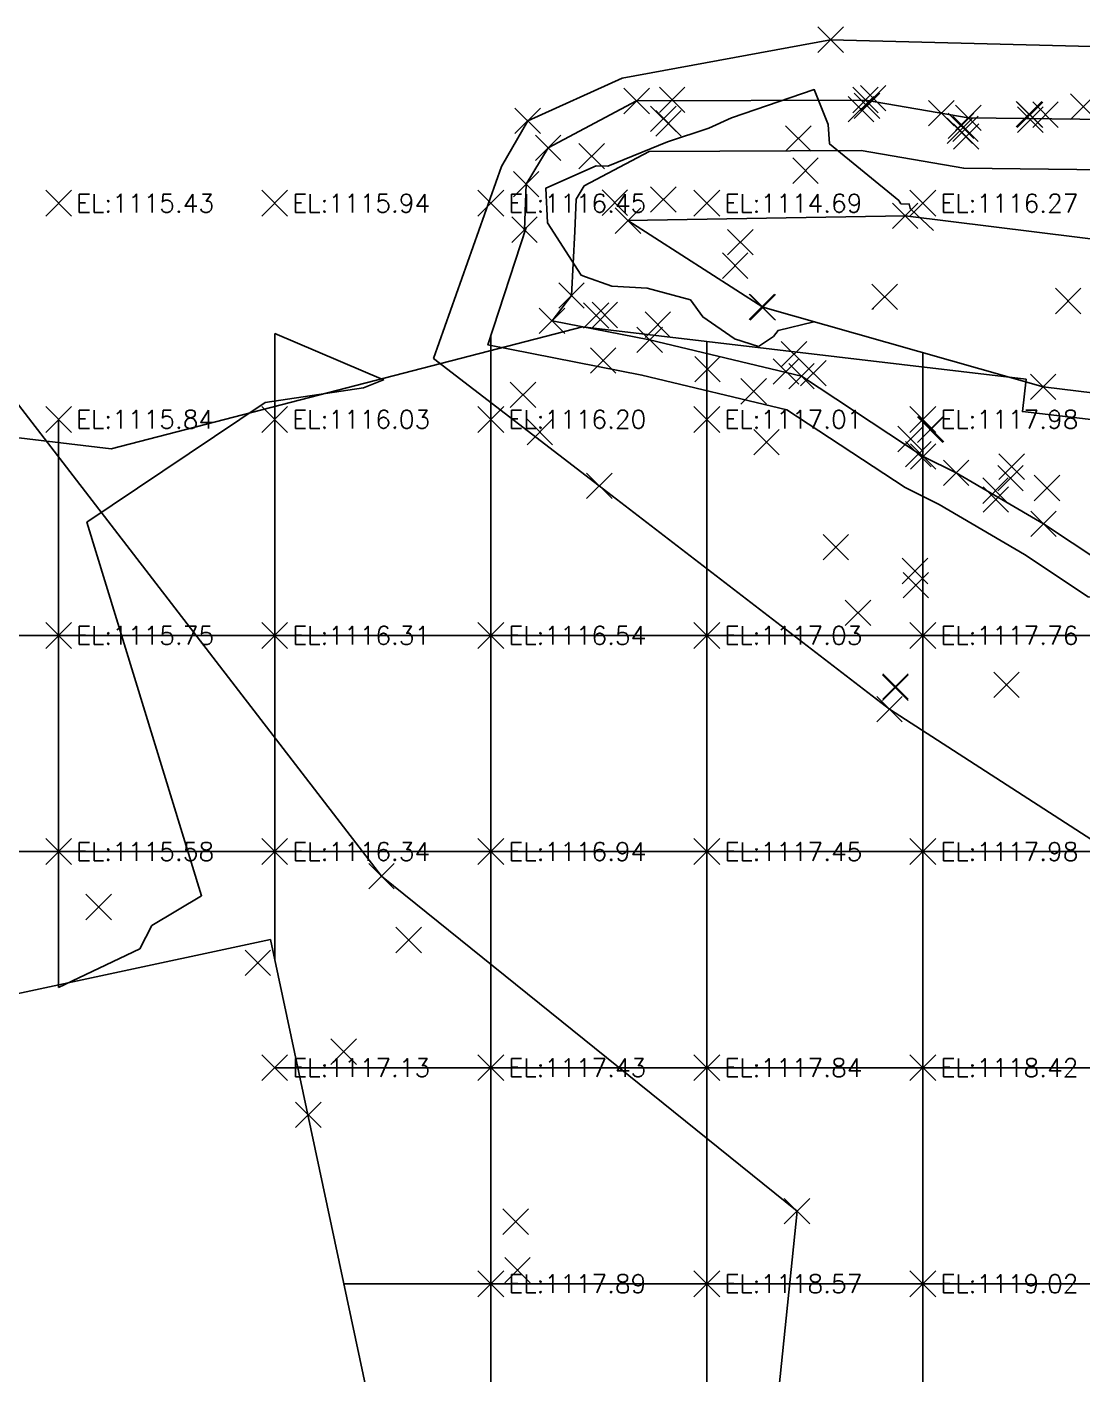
# Model space of a CAD drawing. Header units: metres. Extents: x -212 to 353850, y -37 to 356021.
# Drawn here: x 353760.73 to 353775.38, y 355968.8 to 355987.5 of the extents above; entities that cross this region are included whole.
import ezdxf

# ---------------------------------------------------------------- set-up
doc = ezdxf.new("R2010")
doc.units = ezdxf.units.M
for name, color, linetype in [('C-TOPO-MINR', 8, 'Continuous'), ('C-TOPO-TEXT', 7, 'Continuous'), ('Survey.td2', 7, 'Continuous'), ('V-NODE', 1, 'Continuous')]:
    doc.layers.add(name, color=color, linetype=linetype)
doc.styles.get("Standard").update_dxf_attribs({"font": 'simplex.shx'})

# ---------------------------------------------------------------- blocks, each defined once
blk = doc.blocks.new('*U1')
at = {"color": 0, "linetype": 'ByBlock', "lineweight": -2, "transparency": 16777216}
for p, q in [((-0.707, -0.707), (0.707, 0.707)), ((-0.707, 0.707), (0.707, -0.707))]:
    blk.add_line(p, q, dxfattribs=at)
blk = doc.blocks.new('*U170', base_point=(353771.418, 355971.0583, 1118.2901))
at = {"layer": 'V-NODE', "lineweight": -2, "xscale": 0.25, "yscale": 0.25, "zscale": 0.25}
blk.add_blockref('*U1', (353771.418, 355971.0583, 1118.2901), dxfattribs=at)
blk = doc.blocks.new('*U171', base_point=(353765.6467, 355975.7093, 1116.7254))
at = {"layer": 'V-NODE', "lineweight": -2, "xscale": 0.25, "yscale": 0.25, "zscale": 0.25}
blk.add_blockref('*U1', (353765.6467, 355975.7093, 1116.7254), dxfattribs=at)
blk = doc.blocks.new('*U172', base_point=(353768.672, 355981.1261, 1116.5108))
at = {"layer": 'V-NODE', "lineweight": -2, "xscale": 0.25, "yscale": 0.25, "zscale": 0.25}
blk.add_blockref('*U1', (353768.672, 355981.1261, 1116.5108), dxfattribs=at)
blk = doc.blocks.new('*U173', base_point=(353767.6127, 355982.3902, 1116.1234))
at = {"layer": 'V-NODE', "lineweight": -2, "xscale": 0.25, "yscale": 0.25, "zscale": 0.25}
blk.add_blockref('*U1', (353767.6127, 355982.3902, 1116.1234), dxfattribs=at)
blk = doc.blocks.new('*U174', base_point=(353767.6776, 355986.1936, 1116.2807))
at = {"layer": 'V-NODE', "lineweight": -2, "xscale": 0.25, "yscale": 0.25, "zscale": 0.25}
blk.add_blockref('*U1', (353767.6776, 355986.1936, 1116.2807), dxfattribs=at)
blk = doc.blocks.new('*U175', base_point=(353771.884, 355987.3201, 1117.0598))
at = {"layer": 'V-NODE', "lineweight": -2, "xscale": 0.25, "yscale": 0.25, "zscale": 0.25}
blk.add_blockref('*U1', (353771.884, 355987.3201, 1117.0598), dxfattribs=at)
blk = doc.blocks.new('*U411', base_point=(353774.8414, 355980.5993, 1119.0481))
at = {"layer": 'V-NODE', "lineweight": -2, "xscale": 0.25, "yscale": 0.25, "zscale": 0.25}
blk.add_blockref('*U1', (353774.8414, 355980.5993, 1119.0481), dxfattribs=at)
blk = doc.blocks.new('*U412', base_point=(353774.8893, 355981.0958, 1119.0347))
at = {"layer": 'V-NODE', "lineweight": -2, "xscale": 0.25, "yscale": 0.25, "zscale": 0.25}
blk.add_blockref('*U1', (353774.8893, 355981.0958, 1119.0347), dxfattribs=at)
blk = doc.blocks.new('*U413', base_point=(353774.3816, 355981.2337, 1118.6061))
at = {"layer": 'V-NODE', "lineweight": -2, "xscale": 0.25, "yscale": 0.25, "zscale": 0.25}
blk.add_blockref('*U1', (353774.3816, 355981.2337, 1118.6061), dxfattribs=at)
blk = doc.blocks.new('*U414', base_point=(353774.3966, 355981.3929, 1118.6002))
at = {"layer": 'V-NODE', "lineweight": -2, "xscale": 0.25, "yscale": 0.25, "zscale": 0.25}
blk.add_blockref('*U1', (353774.3966, 355981.3929, 1118.6002), dxfattribs=at)
blk = doc.blocks.new('*U415', base_point=(353774.1793, 355980.9361, 1118.4056))
at = {"layer": 'V-NODE', "lineweight": -2, "xscale": 0.25, "yscale": 0.25, "zscale": 0.25}
blk.add_blockref('*U1', (353774.1793, 355980.9361, 1118.4056), dxfattribs=at)
blk = doc.blocks.new('*U416', base_point=(353774.1727, 355981.0591, 1118.3007))
at = {"layer": 'V-NODE', "lineweight": -2, "xscale": 0.25, "yscale": 0.25, "zscale": 0.25}
blk.add_blockref('*U1', (353774.1727, 355981.0591, 1118.3007), dxfattribs=at)
blk = doc.blocks.new('*U417', base_point=(353773.6265, 355981.3085, 1118.344))
at = {"layer": 'V-NODE', "lineweight": -2, "xscale": 0.25, "yscale": 0.25, "zscale": 0.25}
blk.add_blockref('*U1', (353773.6265, 355981.3085, 1118.344), dxfattribs=at)
blk = doc.blocks.new('*U418', base_point=(353773.1698, 355981.535, 1118.3165))
at = {"layer": 'V-NODE', "lineweight": -2, "xscale": 0.25, "yscale": 0.25, "zscale": 0.25}
blk.add_blockref('*U1', (353773.1698, 355981.535, 1118.3165), dxfattribs=at)
blk = doc.blocks.new('*U419', base_point=(353773.2777, 355981.9123, 1118.3053))
at = {"layer": 'V-NODE', "lineweight": -2, "xscale": 0.25, "yscale": 0.25, "zscale": 0.25}
blk.add_blockref('*U1', (353773.2777, 355981.9123, 1118.3053), dxfattribs=at)
blk = doc.blocks.new('*U420', base_point=(353773.2651, 355981.906, 1118.2993))
at = {"layer": 'V-NODE', "lineweight": -2, "xscale": 0.25, "yscale": 0.25, "zscale": 0.25}
blk.add_blockref('*U1', (353773.2651, 355981.906, 1118.2993), dxfattribs=at)
blk = doc.blocks.new('*U421', base_point=(353773.1016, 355981.5656, 1118.3096))
at = {"layer": 'V-NODE', "lineweight": -2, "xscale": 0.25, "yscale": 0.25, "zscale": 0.25}
blk.add_blockref('*U1', (353773.1016, 355981.5656, 1118.3096), dxfattribs=at)
blk = doc.blocks.new('*U422', base_point=(353772.995, 355981.7756, 1117.7633))
at = {"layer": 'V-NODE', "lineweight": -2, "xscale": 0.25, "yscale": 0.25, "zscale": 0.25}
blk.add_blockref('*U1', (353772.995, 355981.7756, 1117.7633), dxfattribs=at)
blk = doc.blocks.new('*U423', base_point=(353771.6436, 355982.6899, 1117.7031))
at = {"layer": 'V-NODE', "lineweight": -2, "xscale": 0.25, "yscale": 0.25, "zscale": 0.25}
blk.add_blockref('*U1', (353771.6436, 355982.6899, 1117.7031), dxfattribs=at)
blk = doc.blocks.new('*U424', base_point=(353771.4788, 355982.6486, 1117.576))
at = {"layer": 'V-NODE', "lineweight": -2, "xscale": 0.25, "yscale": 0.25, "zscale": 0.25}
blk.add_blockref('*U1', (353771.4788, 355982.6486, 1117.576), dxfattribs=at)
blk = doc.blocks.new('*U425', base_point=(353771.2648, 355982.7142, 1117.2523))
at = {"layer": 'V-NODE', "lineweight": -2, "xscale": 0.25, "yscale": 0.25, "zscale": 0.25}
blk.add_blockref('*U1', (353771.2648, 355982.7142, 1117.2523), dxfattribs=at)
blk = doc.blocks.new('*U426', base_point=(353771.3754, 355982.955, 1117.0783))
at = {"layer": 'V-NODE', "lineweight": -2, "xscale": 0.25, "yscale": 0.25, "zscale": 0.25}
blk.add_blockref('*U1', (353771.3754, 355982.955, 1117.0783), dxfattribs=at)
blk = doc.blocks.new('*U427', base_point=(353769.3708, 355983.1537, 1116.8687))
at = {"layer": 'V-NODE', "lineweight": -2, "xscale": 0.25, "yscale": 0.25, "zscale": 0.25}
blk.add_blockref('*U1', (353769.3708, 355983.1537, 1116.8687), dxfattribs=at)
blk = doc.blocks.new('*U428', base_point=(353769.4858, 355983.3635, 1116.7873))
at = {"layer": 'V-NODE', "lineweight": -2, "xscale": 0.25, "yscale": 0.25, "zscale": 0.25}
blk.add_blockref('*U1', (353769.4858, 355983.3635, 1116.7873), dxfattribs=at)
blk = doc.blocks.new('*U429', base_point=(353768.7492, 355983.498, 1116.6375))
at = {"layer": 'V-NODE', "lineweight": -2, "xscale": 0.25, "yscale": 0.25, "zscale": 0.25}
blk.add_blockref('*U1', (353768.7492, 355983.498, 1116.6375), dxfattribs=at)
blk = doc.blocks.new('*U430', base_point=(353768.6294, 355983.4901, 1116.6384))
at = {"layer": 'V-NODE', "lineweight": -2, "xscale": 0.25, "yscale": 0.25, "zscale": 0.25}
blk.add_blockref('*U1', (353768.6294, 355983.4901, 1116.6384), dxfattribs=at)
blk = doc.blocks.new('*U431', base_point=(353768.0162, 355983.4181, 1116.5342))
at = {"layer": 'V-NODE', "lineweight": -2, "xscale": 0.25, "yscale": 0.25, "zscale": 0.25}
blk.add_blockref('*U1', (353768.0162, 355983.4181, 1116.5342), dxfattribs=at)
blk = doc.blocks.new('*U432', base_point=(353768.287, 355983.7691, 1116.4752))
at = {"layer": 'V-NODE', "lineweight": -2, "xscale": 0.25, "yscale": 0.25, "zscale": 0.25}
blk.add_blockref('*U1', (353768.287, 355983.7691, 1116.4752), dxfattribs=at)
blk = doc.blocks.new('*U433', base_point=(353767.6331, 355984.6819, 1116.5819))
at = {"layer": 'V-NODE', "lineweight": -2, "xscale": 0.25, "yscale": 0.25, "zscale": 0.25}
blk.add_blockref('*U1', (353767.6331, 355984.6819, 1116.5819), dxfattribs=at)
blk = doc.blocks.new('*U434', base_point=(353767.6575, 355985.313, 1116.4781))
at = {"layer": 'V-NODE', "lineweight": -2, "xscale": 0.25, "yscale": 0.25, "zscale": 0.25}
blk.add_blockref('*U1', (353767.6575, 355985.313, 1116.4781), dxfattribs=at)
blk = doc.blocks.new('*U435', base_point=(353767.9625, 355985.8181, 1116.5645))
at = {"layer": 'V-NODE', "lineweight": -2, "xscale": 0.25, "yscale": 0.25, "zscale": 0.25}
blk.add_blockref('*U1', (353767.9625, 355985.8181, 1116.5645), dxfattribs=at)
blk = doc.blocks.new('*U436', base_point=(353768.5656, 355985.7022, 1116.4288))
at = {"layer": 'V-NODE', "lineweight": -2, "xscale": 0.25, "yscale": 0.25, "zscale": 0.25}
blk.add_blockref('*U1', (353768.5656, 355985.7022, 1116.4288), dxfattribs=at)
blk = doc.blocks.new('*U437', base_point=(353769.1914, 355986.4691, 1116.4756))
at = {"layer": 'V-NODE', "lineweight": -2, "xscale": 0.25, "yscale": 0.25, "zscale": 0.25}
blk.add_blockref('*U1', (353769.1914, 355986.4691, 1116.4756), dxfattribs=at)
blk = doc.blocks.new('*U438', base_point=(353769.5614, 355986.2219, 1116.5581))
at = {"layer": 'V-NODE', "lineweight": -2, "xscale": 0.25, "yscale": 0.25, "zscale": 0.25}
blk.add_blockref('*U1', (353769.5614, 355986.2219, 1116.5581), dxfattribs=at)
blk = doc.blocks.new('*U439', base_point=(353769.6342, 355986.1579, 1116.4673))
at = {"layer": 'V-NODE', "lineweight": -2, "xscale": 0.25, "yscale": 0.25, "zscale": 0.25}
blk.add_blockref('*U1', (353769.6342, 355986.1579, 1116.4673), dxfattribs=at)
blk = doc.blocks.new('*U440', base_point=(353769.6828, 355986.4847, 1116.9169))
at = {"layer": 'V-NODE', "lineweight": -2, "xscale": 0.25, "yscale": 0.25, "zscale": 0.25}
blk.add_blockref('*U1', (353769.6828, 355986.4847, 1116.9169), dxfattribs=at)
blk = doc.blocks.new('*U441', base_point=(353772.3686, 355986.4817, 1117.14))
at = {"layer": 'V-NODE', "lineweight": -2, "xscale": 0.25, "yscale": 0.25, "zscale": 0.25}
blk.add_blockref('*U1', (353772.3686, 355986.4817, 1117.14), dxfattribs=at)
blk = doc.blocks.new('*U442', base_point=(353772.4737, 355986.509, 1117.1411))
at = {"layer": 'V-NODE', "lineweight": -2, "xscale": 0.25, "yscale": 0.25, "zscale": 0.25}
blk.add_blockref('*U1', (353772.4737, 355986.509, 1117.1411), dxfattribs=at)
blk = doc.blocks.new('*U443', base_point=(353772.3048, 355986.3562, 1117.1418))
at = {"layer": 'V-NODE', "lineweight": -2, "xscale": 0.25, "yscale": 0.25, "zscale": 0.25}
blk.add_blockref('*U1', (353772.3048, 355986.3562, 1117.1418), dxfattribs=at)
blk = doc.blocks.new('*U444', base_point=(353772.3888, 355986.4032, 1117.5685))
at = {"layer": 'V-NODE', "lineweight": -2, "xscale": 0.25, "yscale": 0.25, "zscale": 0.25}
blk.add_blockref('*U1', (353772.3888, 355986.4032, 1117.5685), dxfattribs=at)
blk = doc.blocks.new('*U445', base_point=(353773.422, 355986.2999, 1117.5034))
at = {"layer": 'V-NODE', "lineweight": -2, "xscale": 0.25, "yscale": 0.25, "zscale": 0.25}
blk.add_blockref('*U1', (353773.422, 355986.2999, 1117.5034), dxfattribs=at)
blk = doc.blocks.new('*U446', base_point=(353773.6943, 355986.1242, 1117.5555))
at = {"layer": 'V-NODE', "lineweight": -2, "xscale": 0.25, "yscale": 0.25, "zscale": 0.25}
blk.add_blockref('*U1', (353773.6943, 355986.1242, 1117.5555), dxfattribs=at)
blk = doc.blocks.new('*U447', base_point=(353773.6794, 355986.0558, 1117.9152))
at = {"layer": 'V-NODE', "lineweight": -2, "xscale": 0.25, "yscale": 0.25, "zscale": 0.25}
blk.add_blockref('*U1', (353773.6794, 355986.0558, 1117.9152), dxfattribs=at)
blk = doc.blocks.new('*U448', base_point=(353773.7652, 355985.9745, 1117.9622))
at = {"layer": 'V-NODE', "lineweight": -2, "xscale": 0.25, "yscale": 0.25, "zscale": 0.25}
blk.add_blockref('*U1', (353773.7652, 355985.9745, 1117.9622), dxfattribs=at)
blk = doc.blocks.new('*U449', base_point=(353773.7562, 355986.0807, 1117.9866))
at = {"layer": 'V-NODE', "lineweight": -2, "xscale": 0.25, "yscale": 0.25, "zscale": 0.25}
blk.add_blockref('*U1', (353773.7562, 355986.0807, 1117.9866), dxfattribs=at)
blk = doc.blocks.new('*U450', base_point=(353773.7962, 355986.2353, 1117.9508))
at = {"layer": 'V-NODE', "lineweight": -2, "xscale": 0.25, "yscale": 0.25, "zscale": 0.25}
blk.add_blockref('*U1', (353773.7962, 355986.2353, 1117.9508), dxfattribs=at)
blk = doc.blocks.new('*U451', base_point=(353774.6521, 355986.2779, 1118.0682))
at = {"layer": 'V-NODE', "lineweight": -2, "xscale": 0.25, "yscale": 0.25, "zscale": 0.25}
blk.add_blockref('*U1', (353774.6521, 355986.2779, 1118.0682), dxfattribs=at)
blk = doc.blocks.new('*U452', base_point=(353774.6382, 355986.2864, 1118.0651))
at = {"layer": 'V-NODE', "lineweight": -2, "xscale": 0.25, "yscale": 0.25, "zscale": 0.25}
blk.add_blockref('*U1', (353774.6382, 355986.2864, 1118.0651), dxfattribs=at)
blk = doc.blocks.new('*U453', base_point=(353774.8667, 355986.2787, 1118.5898))
at = {"layer": 'V-NODE', "lineweight": -2, "xscale": 0.25, "yscale": 0.25, "zscale": 0.25}
blk.add_blockref('*U1', (353774.8667, 355986.2787, 1118.5898), dxfattribs=at)
blk = doc.blocks.new('*U454', base_point=(353774.6573, 355986.2089, 1118.535))
at = {"layer": 'V-NODE', "lineweight": -2, "xscale": 0.25, "yscale": 0.25, "zscale": 0.25}
blk.add_blockref('*U1', (353774.6573, 355986.2089, 1118.535), dxfattribs=at)
blk = doc.blocks.new('*U455', base_point=(353775.3916, 355986.3901, 1118.6494))
at = {"layer": 'V-NODE', "lineweight": -2, "xscale": 0.25, "yscale": 0.25, "zscale": 0.25}
blk.add_blockref('*U1', (353775.3916, 355986.3901, 1118.6494), dxfattribs=at)
blk = doc.blocks.new('*U519', base_point=(353774.8361, 355982.5017, 1117.092))
at = {"layer": 'V-NODE', "lineweight": -2, "xscale": 0.25, "yscale": 0.25, "zscale": 0.25}
blk.add_blockref('*U1', (353774.8361, 355982.5017, 1117.092), dxfattribs=at)
blk = doc.blocks.new('*U520', base_point=(353775.1819, 355983.6921, 1116.9074))
at = {"layer": 'V-NODE', "lineweight": -2, "xscale": 0.25, "yscale": 0.25, "zscale": 0.25}
blk.add_blockref('*U1', (353775.1819, 355983.6921, 1116.9074), dxfattribs=at)
blk = doc.blocks.new('*U521', base_point=(353772.9183, 355984.8763, 1115.8086))
at = {"layer": 'V-NODE', "lineweight": -2, "xscale": 0.25, "yscale": 0.25, "zscale": 0.25}
blk.add_blockref('*U1', (353772.9183, 355984.8763, 1115.8086), dxfattribs=at)
blk = doc.blocks.new('*U522', base_point=(353772.6343, 355983.7491, 1115.6985))
at = {"layer": 'V-NODE', "lineweight": -2, "xscale": 0.25, "yscale": 0.25, "zscale": 0.25}
blk.add_blockref('*U1', (353772.6343, 355983.7491, 1115.6985), dxfattribs=at)
blk = doc.blocks.new('*U523', base_point=(353771.5363, 355985.5024, 1115.1301))
at = {"layer": 'V-NODE', "lineweight": -2, "xscale": 0.25, "yscale": 0.25, "zscale": 0.25}
blk.add_blockref('*U1', (353771.5363, 355985.5024, 1115.1301), dxfattribs=at)
blk = doc.blocks.new('*U524', base_point=(353771.4355, 355985.9489, 1114.9641))
at = {"layer": 'V-NODE', "lineweight": -2, "xscale": 0.25, "yscale": 0.25, "zscale": 0.25}
blk.add_blockref('*U1', (353771.4355, 355985.9489, 1114.9641), dxfattribs=at)
blk = doc.blocks.new('*U525', base_point=(353770.5577, 355984.1833, 1114.919))
at = {"layer": 'V-NODE', "lineweight": -2, "xscale": 0.25, "yscale": 0.25, "zscale": 0.25}
blk.add_blockref('*U1', (353770.5577, 355984.1833, 1114.919), dxfattribs=at)
blk = doc.blocks.new('*U526', base_point=(353770.9416, 355983.605, 1114.9514))
at = {"layer": 'V-NODE', "lineweight": -2, "xscale": 0.25, "yscale": 0.25, "zscale": 0.25}
blk.add_blockref('*U1', (353770.9416, 355983.605, 1114.9514), dxfattribs=at)
blk = doc.blocks.new('*U527', base_point=(353770.93, 355983.6125, 1114.9613))
at = {"layer": 'V-NODE', "lineweight": -2, "xscale": 0.25, "yscale": 0.25, "zscale": 0.25}
blk.add_blockref('*U1', (353770.93, 355983.6125, 1114.9613), dxfattribs=at)
blk = doc.blocks.new('*U528', base_point=(353770.6313, 355984.5078, 1114.8532))
at = {"layer": 'V-NODE', "lineweight": -2, "xscale": 0.25, "yscale": 0.25, "zscale": 0.25}
blk.add_blockref('*U1', (353770.6313, 355984.5078, 1114.8532), dxfattribs=at)
blk = doc.blocks.new('*U529', base_point=(353769.0698, 355984.8083, 1114.5503))
at = {"layer": 'V-NODE', "lineweight": -2, "xscale": 0.25, "yscale": 0.25, "zscale": 0.25}
blk.add_blockref('*U1', (353769.0698, 355984.8083, 1114.5503), dxfattribs=at)
blk = doc.blocks.new('*U530', base_point=(353769.5619, 355985.1017, 1114.5328))
at = {"layer": 'V-NODE', "lineweight": -2, "xscale": 0.25, "yscale": 0.25, "zscale": 0.25}
blk.add_blockref('*U1', (353769.5619, 355985.1017, 1114.5328), dxfattribs=at)
blk = doc.blocks.new('*U531', base_point=(353768.8865, 355985.0574, 1114.3143))
at = {"layer": 'V-NODE', "lineweight": -2, "xscale": 0.25, "yscale": 0.25, "zscale": 0.25}
blk.add_blockref('*U1', (353768.8865, 355985.0574, 1114.3143), dxfattribs=at)
blk = doc.blocks.new('*U635', base_point=(353772.7027, 355978.0269, 1117.5753))
at = {"layer": 'V-NODE', "lineweight": -2, "xscale": 0.25, "yscale": 0.25, "zscale": 0.25}
blk.add_blockref('*U1', (353772.7027, 355978.0269, 1117.5753), dxfattribs=at)
blk = doc.blocks.new('*U636', base_point=(353772.7827, 355978.3243, 1117.7668))
at = {"layer": 'V-NODE', "lineweight": -2, "xscale": 0.25, "yscale": 0.25, "zscale": 0.25}
blk.add_blockref('*U1', (353772.7827, 355978.3243, 1117.7668), dxfattribs=at)
blk = doc.blocks.new('*U637', base_point=(353772.7847, 355978.3417, 1117.7667))
at = {"layer": 'V-NODE', "lineweight": -2, "xscale": 0.25, "yscale": 0.25, "zscale": 0.25}
blk.add_blockref('*U1', (353772.7847, 355978.3417, 1117.7667), dxfattribs=at)
blk = doc.blocks.new('*U671', base_point=(353766.0259, 355974.8215, 1116.9858))
at = {"layer": 'V-NODE', "lineweight": -2, "xscale": 0.25, "yscale": 0.25, "zscale": 0.25}
blk.add_blockref('*U1', (353766.0259, 355974.8215, 1116.9858), dxfattribs=at)
blk = doc.blocks.new('*U672', base_point=(353767.5123, 355970.9125, 1117.8381))
at = {"layer": 'V-NODE', "lineweight": -2, "xscale": 0.25, "yscale": 0.25, "zscale": 0.25}
blk.add_blockref('*U1', (353767.5123, 355970.9125, 1117.8381), dxfattribs=at)
blk = doc.blocks.new('*U673', base_point=(353767.5367, 355970.2388, 1117.9121))
at = {"layer": 'V-NODE', "lineweight": -2, "xscale": 0.25, "yscale": 0.25, "zscale": 0.25}
blk.add_blockref('*U1', (353767.5367, 355970.2388, 1117.9121), dxfattribs=at)
blk = doc.blocks.new('*U684', base_point=(353763.9297, 355974.5039, 1116.8297))
at = {"layer": 'V-NODE', "lineweight": -2, "xscale": 0.25, "yscale": 0.25, "zscale": 0.25}
blk.add_blockref('*U1', (353763.9297, 355974.5039, 1116.8297), dxfattribs=at)
blk = doc.blocks.new('*U685', base_point=(353765.1227, 355973.2723, 1117.2806))
at = {"layer": 'V-NODE', "lineweight": -2, "xscale": 0.25, "yscale": 0.25, "zscale": 0.25}
blk.add_blockref('*U1', (353765.1227, 355973.2723, 1117.2806), dxfattribs=at)
blk = doc.blocks.new('*U686', base_point=(353764.6321, 355972.3942, 1117.4345))
at = {"layer": 'V-NODE', "lineweight": -2, "xscale": 0.25, "yscale": 0.25, "zscale": 0.25}
blk.add_blockref('*U1', (353764.6321, 355972.3942, 1117.4345), dxfattribs=at)
blk = doc.blocks.new('*U818', base_point=(353761.7216, 355975.2795, 1115.5851))
at = {"layer": 'V-NODE', "lineweight": -2, "xscale": 0.25, "yscale": 0.25, "zscale": 0.25}
blk.add_blockref('*U1', (353761.7216, 355975.2795, 1115.5851), dxfattribs=at)
blk = doc.blocks.new('*U819', base_point=(353767.8471, 355981.8734, 1116.281))
at = {"layer": 'V-NODE', "lineweight": -2, "xscale": 0.25, "yscale": 0.25, "zscale": 0.25}
blk.add_blockref('*U1', (353767.8471, 355981.8734, 1116.281), dxfattribs=at)
blk = doc.blocks.new('*U820', base_point=(353768.7259, 355982.8648, 1116.7415))
at = {"layer": 'V-NODE', "lineweight": -2, "xscale": 0.25, "yscale": 0.25, "zscale": 0.25}
blk.add_blockref('*U1', (353768.7259, 355982.8648, 1116.7415), dxfattribs=at)
blk = doc.blocks.new('*U821', base_point=(353770.1742, 355982.7458, 1117.0055))
at = {"layer": 'V-NODE', "lineweight": -2, "xscale": 0.25, "yscale": 0.25, "zscale": 0.25}
blk.add_blockref('*U1', (353770.1742, 355982.7458, 1117.0055), dxfattribs=at)
blk = doc.blocks.new('*U822', base_point=(353770.816, 355982.4382, 1117.1943))
at = {"layer": 'V-NODE', "lineweight": -2, "xscale": 0.25, "yscale": 0.25, "zscale": 0.25}
blk.add_blockref('*U1', (353770.816, 355982.4382, 1117.1943), dxfattribs=at)
blk = doc.blocks.new('*U823', base_point=(353770.9931, 355981.7323, 1117.2966))
at = {"layer": 'V-NODE', "lineweight": -2, "xscale": 0.25, "yscale": 0.25, "zscale": 0.25}
blk.add_blockref('*U1', (353770.9931, 355981.7323, 1117.2966), dxfattribs=at)
blk = doc.blocks.new('*U824', base_point=(353771.9555, 355980.2761, 1117.6374))
at = {"layer": 'V-NODE', "lineweight": -2, "xscale": 0.25, "yscale": 0.25, "zscale": 0.25}
blk.add_blockref('*U1', (353771.9555, 355980.2761, 1117.6374), dxfattribs=at)
blk = doc.blocks.new('*U825', base_point=(353772.2645, 355979.3644, 1117.5252))
at = {"layer": 'V-NODE', "lineweight": -2, "xscale": 0.25, "yscale": 0.25, "zscale": 0.25}
blk.add_blockref('*U1', (353772.2645, 355979.3644, 1117.5252), dxfattribs=at)
blk = doc.blocks.new('*U826', base_point=(353773.0673, 355979.7477, 1117.6597))
at = {"layer": 'V-NODE', "lineweight": -2, "xscale": 0.25, "yscale": 0.25, "zscale": 0.25}
blk.add_blockref('*U1', (353773.0673, 355979.7477, 1117.6597), dxfattribs=at)
blk = doc.blocks.new('*U827', base_point=(353773.0559, 355979.945, 1117.7257))
at = {"layer": 'V-NODE', "lineweight": -2, "xscale": 0.25, "yscale": 0.25, "zscale": 0.25}
blk.add_blockref('*U1', (353773.0559, 355979.945, 1117.7257), dxfattribs=at)
blk = doc.blocks.new('*U841', base_point=(353774.3256, 355978.364, 1118.0425))
at = {"layer": 'V-NODE', "lineweight": -2, "xscale": 0.25, "yscale": 0.25, "zscale": 0.25}
blk.add_blockref('*U1', (353774.3256, 355978.364, 1118.0425), dxfattribs=at)

msp = doc.modelspace()

# ---------------------------------------------------------------- linework, layer by layer
at = {"color": 7, "true_color": 0xffffff}
for p, q in [((353764.166, 355974.547, 1121.302), (353764.166, 355983.242, 1121.844)), ((353767.166, 355960.467, 1120.424), (353767.166, 355983.205, 1121.842)), ((353770.166, 355947.18, 1119.595), (353770.166, 355983.13, 1121.837)), ((353773.166, 355934.022, 1118.775), (353773.166, 355982.975, 1121.828)), ((353761.166, 355974.16, 1121.278), (353761.166, 355982.049, 1121.77)), ((353754.465, 355979.049, 1112.318), (353814.513, 355979.049, 1130.328)), ((353752.122, 355976.049, 1111.615), (353814.405, 355976.049, 1130.295)), ((353764.166, 355973.049, 1115.227), (353814.405, 355973.049, 1130.295)), ((353765.124, 355970.049, 1115.515), (353814.513, 355970.049, 1130.328))]:
    msp.add_line(p, q, dxfattribs=at)
at = {"color": 9, "true_color": 0xc7c8ca, "elevation": 1121.557}
msp.add_lwpolyline([(353795.844, 355970.111), (353792.938, 355972.366), (353789.709, 355969.257), (353787.82, 355967.211), (353786.762, 355967.063), (353781.867, 355970.009), (353780.404, 355971.093), (353777.199, 355973.261), (353776.623, 355975.496), (353772.703, 355978.027), (353768.672, 355981.126), (353766.372, 355982.895), (353767.316, 355985.561), (353767.678, 355986.194), (353768.99, 355986.787), (353771.884, 355987.32), (353784.028, 355987.009), (353799.042, 355985.148)], dxfattribs=at)
at = {"color": 51, "true_color": 0xf7f281}
for points, elevation in [([(353767.633, 355984.682), (353767.657, 355985.313), (353767.962, 355985.818), (353769.191, 355986.469), (353772.369, 355986.482), (353773.796, 355986.235), (353776.504, 355986.204), (353780.812, 355985.929), (353792.674, 355984.344), (353800.113, 355983.733), (353801.803, 355983.595)], 1116.582), ([(353768.333, 355984.655), (353768.35, 355985.106), (353768.461, 355985.29), (353769.367, 355985.77), (353772.31, 355985.781), (353773.732, 355985.536), (353776.478, 355985.504), (353780.743, 355985.232), (353792.599, 355983.648), (353800.056, 355983.036), (353801.745, 355982.897)], 1116.582), ([(353803.338, 355977.112), (353797.363, 355977.888), (353795.01, 355977.949), (353791.485, 355978.133), (353788.57, 355978.62), (353785.759, 355978.641), (353783.302, 355978.825), (353775.462, 355979.586), (353774.577, 355980.175), (353773.389, 355980.868), (353772.92, 355981.101), (353771.277, 355982.183), (353769.265, 355982.665), (353767.126, 355983.082), (353767.657, 355984.713)], 1123.468), ([(353768.287, 355983.769), (353768.333, 355984.655)], 1116.475), ([(353803.403, 355977.608), (353797.402, 355978.387), (353795.03, 355978.449), (353791.539, 355978.631), (353788.613, 355979.119), (353785.78, 355979.141), (353783.345, 355979.323), (353775.635, 355980.071), (353774.841, 355980.599), (353773.627, 355981.309), (353773.17, 355981.535), (353771.479, 355982.649), (353769.371, 355983.154), (353768.016, 355983.418), (353768.287, 355983.769)], 1123.468)]:
    msp.add_lwpolyline(points, dxfattribs=dict(at, elevation=elevation))
at = {"color": 3}
for points, elevation in [([(353806.759, 355980.678), (353806.634, 355979.023), (353800.018, 355980.204), (353795.014, 355980.313), (353784.876, 355981.27), (353774.836, 355982.502), (353770.942, 355983.605), (353769.07, 355984.808), (353772.918, 355984.876), (353806.759, 355980.678)], 1121.924), ([(353759.857, 355983.218), (353759.857, 355983.218), (353765.647, 355975.709), (353771.418, 355971.058), (353770.968, 355966.646), (353771.667, 355962.989), (353778.277, 355960.584), (353779.78, 355960.54), (353779.973, 355960.534), (353779.973, 355960.534), (353779.715, 355958.935), (353779.715, 355958.935), (353779.221, 355955.575), (353779.101, 355954.418)], 1122.578)]:
    msp.add_lwpolyline(points, dxfattribs=dict(at, elevation=elevation))
at = {"color": 2}
msp.add_lwpolyline([(353792.871, 355980.442), (353786.714, 355981.171), (353786.661, 355980.724), (353781.696, 355981.312), (353781.749, 355981.759), (353775.592, 355982.487), (353775.539, 355982.041), (353774.546, 355982.158), (353774.598, 355982.605), (353768.441, 355983.334), (353761.897, 355981.641), (353758.781, 355982.01)], dxfattribs=at)
at = {"color": 5, "elevation": 1116.095}
msp.add_lwpolyline([(353764.106, 355974.828), (353741.865, 355970.067), (353744.172, 355959.216), (353746.735, 355947.652), (353753.149, 355921.034), (353775.096, 355925.557), (353767.586, 355958.493)], close=True, dxfattribs=at)
at = {"layer": 'C-TOPO-MINR', "color": 8, "linetype": 'Continuous', "lineweight": -3, "elevation": 1116, "flags": 128}
for points in [[(353773.313, 355984.67), (353772.994, 355984.974), (353772.987, 355984.983), (353772.975, 355985.037), (353772.861, 355985.042), (353772.83, 355985.089), (353771.869, 355985.872), (353771.849, 355986.143), (353771.657, 355986.627), (353770.506, 355986.233), (353770.194, 355986.093), (353769.617, 355985.903), (353768.791, 355985.566), (353768.631, 355985.571), (353767.929, 355985.257), (353767.955, 355984.778), (353768.419, 355984.052), (353768.48, 355984.026), (353768.847, 355983.898), (353769.339, 355983.872), (353769.937, 355983.709), (353770.108, 355983.471), (353770.546, 355983.172), (353770.55, 355983.166), (353770.883, 355983.059), (353771.089, 355983.199), (353771.155, 355983.285), (353771.65, 355983.404)], [(353772.474, 355983.588), (353772.485, 355983.59)], [(353761.166, 355974.16), (353762.293, 355974.7), (353762.458, 355975.021), (353763.15, 355975.436), (353761.559, 355980.622), (353764.035, 355982.282), (353765.399, 355982.488), (353765.678, 355982.597), (353764.166, 355983.242)]]:
    msp.add_lwpolyline(points, dxfattribs=at)
at = {"layer": 'C-TOPO-TEXT', "color": 6, "linetype": 'Continuous', "lineweight": -3}
for p, q in [((353760.986, 355984.869, 1115.434), (353761.345, 355985.229, 1115.434)), ((353760.986, 355985.229, 1115.434), (353761.345, 355984.869, 1115.434)), ((353763.986, 355984.869, 1115.944), (353764.345, 355985.229, 1115.944)), ((353763.986, 355985.229, 1115.944), (353764.345, 355984.869, 1115.944)), ((353766.986, 355984.869, 1116.447), (353767.345, 355985.229, 1116.447)), ((353766.986, 355985.229, 1116.447), (353767.345, 355984.869, 1116.447)), ((353769.986, 355984.869, 1114.694), (353770.345, 355985.229, 1114.694)), ((353769.986, 355985.229, 1114.694), (353770.345, 355984.869, 1114.694)), ((353772.986, 355984.869, 1116.27), (353773.345, 355985.229, 1116.27)), ((353772.986, 355985.229, 1116.27), (353773.345, 355984.869, 1116.27)), ((353760.986, 355981.869, 1115.84), (353761.345, 355982.229, 1115.84)), ((353760.986, 355982.229, 1115.84), (353761.345, 355981.869, 1115.84)), ((353763.986, 355981.869, 1116.03), (353764.345, 355982.229, 1116.03)), ((353763.986, 355982.229, 1116.03), (353764.345, 355981.869, 1116.03)), ((353766.986, 355981.869, 1116.201), (353767.345, 355982.229, 1116.201)), ((353766.986, 355982.229, 1116.201), (353767.345, 355981.869, 1116.201)), ((353769.986, 355981.869, 1117.01), (353770.345, 355982.229, 1117.01)), ((353769.986, 355982.229, 1117.01), (353770.345, 355981.869, 1117.01)), ((353772.986, 355981.869, 1117.982), (353773.345, 355982.229, 1117.982)), ((353772.986, 355982.229, 1117.982), (353773.345, 355981.869, 1117.982)), ((353760.986, 355978.869, 1115.754), (353761.345, 355979.229, 1115.754)), ((353760.986, 355979.229, 1115.754), (353761.345, 355978.869, 1115.754)), ((353763.986, 355978.869, 1116.315), (353764.345, 355979.229, 1116.315)), ((353763.986, 355979.229, 1116.315), (353764.345, 355978.869, 1116.315)), ((353766.986, 355978.869, 1116.537), (353767.345, 355979.229, 1116.537)), ((353766.986, 355979.229, 1116.537), (353767.345, 355978.869, 1116.537)), ((353769.986, 355978.869, 1117.027), (353770.345, 355979.229, 1117.027)), ((353769.986, 355979.229, 1117.027), (353770.345, 355978.869, 1117.027)), ((353772.986, 355978.869, 1117.756), (353773.345, 355979.229, 1117.756)), ((353772.986, 355979.229, 1117.756), (353773.345, 355978.869, 1117.756)), ((353760.986, 355975.869, 1115.581), (353761.345, 355976.229, 1115.581)), ((353760.986, 355976.229, 1115.581), (353761.345, 355975.869, 1115.581)), ((353763.986, 355975.869, 1116.338), (353764.345, 355976.229, 1116.338)), ((353763.986, 355976.229, 1116.338), (353764.345, 355975.869, 1116.338)), ((353766.986, 355975.869, 1116.942), (353767.345, 355976.229, 1116.942)), ((353766.986, 355976.229, 1116.942), (353767.345, 355975.869, 1116.942)), ((353769.986, 355975.869, 1117.45), (353770.345, 355976.229, 1117.45)), ((353769.986, 355976.229, 1117.45), (353770.345, 355975.869, 1117.45)), ((353772.986, 355975.869, 1117.979), (353773.345, 355976.229, 1117.979)), ((353772.986, 355976.229, 1117.979), (353773.345, 355975.869, 1117.979)), ((353763.986, 355972.869, 1117.128), (353764.345, 355973.229, 1117.128)), ((353763.986, 355973.229, 1117.128), (353764.345, 355972.869, 1117.128)), ((353766.986, 355972.869, 1117.429), (353767.345, 355973.229, 1117.429)), ((353766.986, 355973.229, 1117.429), (353767.345, 355972.869, 1117.429)), ((353769.986, 355972.869, 1117.842), (353770.345, 355973.229, 1117.842)), ((353769.986, 355973.229, 1117.842), (353770.345, 355972.869, 1117.842)), ((353772.986, 355972.869, 1118.421), (353773.345, 355973.229, 1118.421)), ((353772.986, 355973.229, 1118.421), (353773.345, 355972.869, 1118.421)), ((353766.986, 355969.869, 1117.889), (353767.345, 355970.229, 1117.889)), ((353766.986, 355970.229, 1117.889), (353767.345, 355969.869, 1117.889)), ((353769.986, 355969.869, 1118.566), (353770.345, 355970.229, 1118.566)), ((353769.986, 355970.229, 1118.566), (353770.345, 355969.869, 1118.566)), ((353772.986, 355969.869, 1119.016), (353773.345, 355970.229, 1119.016)), ((353772.986, 355970.229, 1119.016), (353773.345, 355969.869, 1119.016))]:
    msp.add_line(p, q, dxfattribs=at)
at = {"layer": 'Survey.td2'}
for p in [(353771.884, 355987.32, 1117.06), (353769.191, 355986.469, 1116.476), (353769.683, 355986.485, 1116.917), (353772.369, 355986.482, 1117.14), (353772.389, 355986.403, 1117.569), (353772.474, 355986.509, 1117.141), (353769.561, 355986.222, 1116.558), (353772.305, 355986.356, 1117.142), (353773.422, 355986.3, 1117.503), (353773.796, 355986.235, 1117.951), (353774.638, 355986.286, 1118.065), (353774.652, 355986.278, 1118.068), (353774.657, 355986.209, 1118.535), (353774.867, 355986.279, 1118.59), (353767.678, 355986.194, 1116.281), (353769.634, 355986.158, 1116.467), (353773.679, 355986.056, 1117.915), (353773.694, 355986.124, 1117.555), (353773.756, 355986.081, 1117.987), (353771.436, 355985.949, 1114.964), (353773.765, 355985.974, 1117.962), (353767.962, 355985.818, 1116.564), (353768.566, 355985.702, 1116.429), (353771.536, 355985.502, 1115.13), (353767.657, 355985.313, 1116.478), (353769.562, 355985.102, 1114.533), (353768.886, 355985.057, 1114.314), (353769.07, 355984.808, 1114.55), (353772.918, 355984.876, 1115.809), (353767.633, 355984.682, 1116.582), (353770.631, 355984.508, 1114.853), (353770.558, 355984.183, 1114.919), (353768.287, 355983.769, 1116.475), (353770.93, 355983.613, 1114.961), (353770.942, 355983.605, 1114.951), (353772.634, 355983.749, 1115.698), (353775.182, 355983.692, 1116.907), (353768.016, 355983.418, 1116.534), (353768.629, 355983.49, 1116.638), (353768.749, 355983.498, 1116.638), (353769.486, 355983.364, 1116.787), (353769.371, 355983.154, 1116.869), (353768.726, 355982.865, 1116.742), (353771.375, 355982.955, 1117.078), (353770.174, 355982.746, 1117.005), (353771.265, 355982.714, 1117.252), (353771.479, 355982.649, 1117.576), (353771.644, 355982.69, 1117.703), (353774.836, 355982.502, 1117.092), (353767.613, 355982.39, 1116.123), (353770.816, 355982.438, 1117.194), (353773.265, 355981.906, 1118.299), (353773.278, 355981.912, 1118.305), (353767.847, 355981.873, 1116.281), (353770.993, 355981.732, 1117.297), (353772.995, 355981.776, 1117.763), (353773.102, 355981.566, 1118.31), (353773.17, 355981.535, 1118.316), (353774.397, 355981.393, 1118.6), (353773.627, 355981.309, 1118.344), (353774.382, 355981.234, 1118.606), (353768.672, 355981.126, 1116.511), (353774.173, 355981.059, 1118.301), (353774.889, 355981.096, 1119.035), (353774.179, 355980.936, 1118.406), (353774.841, 355980.599, 1119.048), (353771.956, 355980.276, 1117.637), (353773.056, 355979.945, 1117.726), (353773.067, 355979.748, 1117.66), (353772.264, 355979.364, 1117.525), (353774.326, 355978.364, 1118.043), (353772.783, 355978.324, 1117.767), (353772.785, 355978.342, 1117.767), (353772.703, 355978.027, 1117.575), (353765.647, 355975.709, 1116.725), (353761.722, 355975.28, 1115.585), (353766.026, 355974.821, 1116.986), (353763.93, 355974.504, 1116.83), (353765.123, 355973.272, 1117.281), (353764.632, 355972.394, 1117.435), (353771.418, 355971.058, 1118.29), (353767.512, 355970.913, 1117.838), (353767.537, 355970.239, 1117.912)]:
    msp.add_point(p, dxfattribs=at)

# ---------------------------------------------------------------- block references
at = {"layer": 'V-NODE'}
for name, p in [('*U175', (353771.884, 355987.32, 1117.06)), ('*U437', (353769.191, 355986.469, 1116.476)), ('*U440', (353769.683, 355986.485, 1116.917)), ('*U441', (353772.369, 355986.482, 1117.14)), ('*U444', (353772.389, 355986.403, 1117.569)), ('*U442', (353772.474, 355986.509, 1117.141)), ('*U438', (353769.561, 355986.222, 1116.558)), ('*U443', (353772.305, 355986.356, 1117.142)), ('*U445', (353773.422, 355986.3, 1117.503)), ('*U450', (353773.796, 355986.235, 1117.951)), ('*U452', (353774.638, 355986.286, 1118.065)), ('*U451', (353774.652, 355986.278, 1118.068)), ('*U453', (353774.867, 355986.279, 1118.59)), ('*U455', (353775.392, 355986.39, 1118.649)), ('*U174', (353767.678, 355986.194, 1116.281)), ('*U439', (353769.634, 355986.158, 1116.467)), ('*U447', (353773.679, 355986.056, 1117.915)), ('*U446', (353773.694, 355986.124, 1117.555)), ('*U449', (353773.756, 355986.081, 1117.987)), ('*U454', (353774.657, 355986.209, 1118.535)), ('*U524', (353771.436, 355985.949, 1114.964)), ('*U448', (353773.765, 355985.975, 1117.962)), ('*U435', (353767.963, 355985.818, 1116.564)), ('*U436', (353768.566, 355985.702, 1116.429)), ('*U523', (353771.536, 355985.502, 1115.13)), ('*U434', (353767.657, 355985.313, 1116.478)), ('*U530', (353769.562, 355985.102, 1114.533)), ('*U531', (353768.887, 355985.057, 1114.314)), ('*U529', (353769.07, 355984.808, 1114.55)), ('*U521', (353772.918, 355984.876, 1115.809)), ('*U433', (353767.633, 355984.682, 1116.582)), ('*U528', (353770.631, 355984.508, 1114.853)), ('*U525', (353770.558, 355984.183, 1114.919)), ('*U432', (353768.287, 355983.769, 1116.475)), ('*U527', (353770.93, 355983.612, 1114.961)), ('*U526', (353770.942, 355983.605, 1114.951)), ('*U522', (353772.634, 355983.749, 1115.698)), ('*U520', (353775.182, 355983.692, 1116.907)), ('*U431', (353768.016, 355983.418, 1116.534)), ('*U430', (353768.629, 355983.49, 1116.638)), ('*U429', (353768.749, 355983.498, 1116.638)), ('*U428', (353769.486, 355983.363, 1116.787)), ('*U427', (353769.371, 355983.154, 1116.869)), ('*U820', (353768.726, 355982.865, 1116.742)), ('*U426', (353771.375, 355982.955, 1117.078)), ('*U821', (353770.174, 355982.746, 1117.005)), ('*U425', (353771.265, 355982.714, 1117.252)), ('*U423', (353771.644, 355982.69, 1117.703)), ('*U424', (353771.479, 355982.649, 1117.576)), ('*U519', (353774.836, 355982.502, 1117.092)), ('*U173', (353767.613, 355982.39, 1116.123)), ('*U822', (353770.816, 355982.438, 1117.194)), ('*U419', (353773.278, 355981.912, 1118.305)), ('*U819', (353767.847, 355981.873, 1116.281)), ('*U823', (353770.993, 355981.732, 1117.297)), ('*U422', (353772.995, 355981.776, 1117.763)), ('*U420', (353773.265, 355981.906, 1118.299)), ('*U421', (353773.102, 355981.566, 1118.31)), ('*U418', (353773.17, 355981.535, 1118.316)), ('*U414', (353774.397, 355981.393, 1118.6)), ('*U417', (353773.627, 355981.308, 1118.344)), ('*U413', (353774.382, 355981.234, 1118.606)), ('*U172', (353768.672, 355981.126, 1116.511)), ('*U416', (353774.173, 355981.059, 1118.301)), ('*U412', (353774.889, 355981.096, 1119.035)), ('*U415', (353774.179, 355980.936, 1118.406)), ('*U411', (353774.841, 355980.599, 1119.048)), ('*U824', (353771.956, 355980.276, 1117.637)), ('*U827', (353773.056, 355979.945, 1117.726)), ('*U826', (353773.067, 355979.748, 1117.66)), ('*U825', (353772.264, 355979.364, 1117.525)), ('*U841', (353774.326, 355978.364, 1118.043)), ('*U636', (353772.783, 355978.324, 1117.767)), ('*U637', (353772.785, 355978.342, 1117.767)), ('*U635', (353772.703, 355978.027, 1117.575)), ('*U171', (353765.647, 355975.709, 1116.725)), ('*U818', (353761.722, 355975.28, 1115.585)), ('*U671', (353766.026, 355974.822, 1116.986)), ('*U684', (353763.93, 355974.504, 1116.83)), ('*U685', (353765.123, 355973.272, 1117.281)), ('*U686', (353764.632, 355972.394, 1117.435)), ('*U672', (353767.512, 355970.912, 1117.838)), ('*U170', (353771.418, 355971.058, 1118.29)), ('*U673', (353767.537, 355970.239, 1117.912))]:
    msp.add_blockref(name, p, dxfattribs=at)

# ---------------------------------------------------------------- texts
at = {"layer": 'C-TOPO-TEXT', "color": 7, "linetype": 'Continuous', "lineweight": -3, "char_height": 0.254, "attachment_point": 4}
for s, insert in [('EL:1115.43', (353761.409, 355985.049, 1115.434)), ('EL:1115.94', (353764.409, 355985.049, 1115.944)), ('EL:1116.45', (353767.409, 355985.049, 1116.447)), ('EL:1114.69', (353770.409, 355985.049, 1114.694)), ('EL:1116.27', (353773.409, 355985.049, 1116.27)), ('EL:1115.84', (353761.409, 355982.049, 1115.84)), ('EL:1116.03', (353764.409, 355982.049, 1116.03)), ('EL:1116.20', (353767.409, 355982.049, 1116.201)), ('EL:1117.01', (353770.409, 355982.049, 1117.01)), ('EL:1117.98', (353773.409, 355982.049, 1117.982)), ('EL:1115.75', (353761.409, 355979.049, 1115.754)), ('EL:1116.31', (353764.409, 355979.049, 1116.315)), ('EL:1116.54', (353767.409, 355979.049, 1116.537)), ('EL:1117.03', (353770.409, 355979.049, 1117.027)), ('EL:1117.76', (353773.409, 355979.049, 1117.756)), ('EL:1115.58', (353761.409, 355976.049, 1115.581)), ('EL:1116.34', (353764.409, 355976.049, 1116.338)), ('EL:1116.94', (353767.409, 355976.049, 1116.942)), ('EL:1117.45', (353770.409, 355976.049, 1117.45)), ('EL:1117.98', (353773.409, 355976.049, 1117.979)), ('EL:1117.13', (353764.409, 355973.049, 1117.128)), ('EL:1117.43', (353767.409, 355973.049, 1117.429)), ('EL:1117.84', (353770.409, 355973.049, 1117.842)), ('EL:1118.42', (353773.409, 355973.049, 1118.421)), ('EL:1117.89', (353767.409, 355970.049, 1117.889)), ('EL:1118.57', (353770.409, 355970.049, 1118.566)), ('EL:1119.02', (353773.409, 355970.049, 1119.016))]:
    msp.add_mtext(s, dxfattribs=dict(at, insert=insert))

doc.saveas('drawing.dxf')
